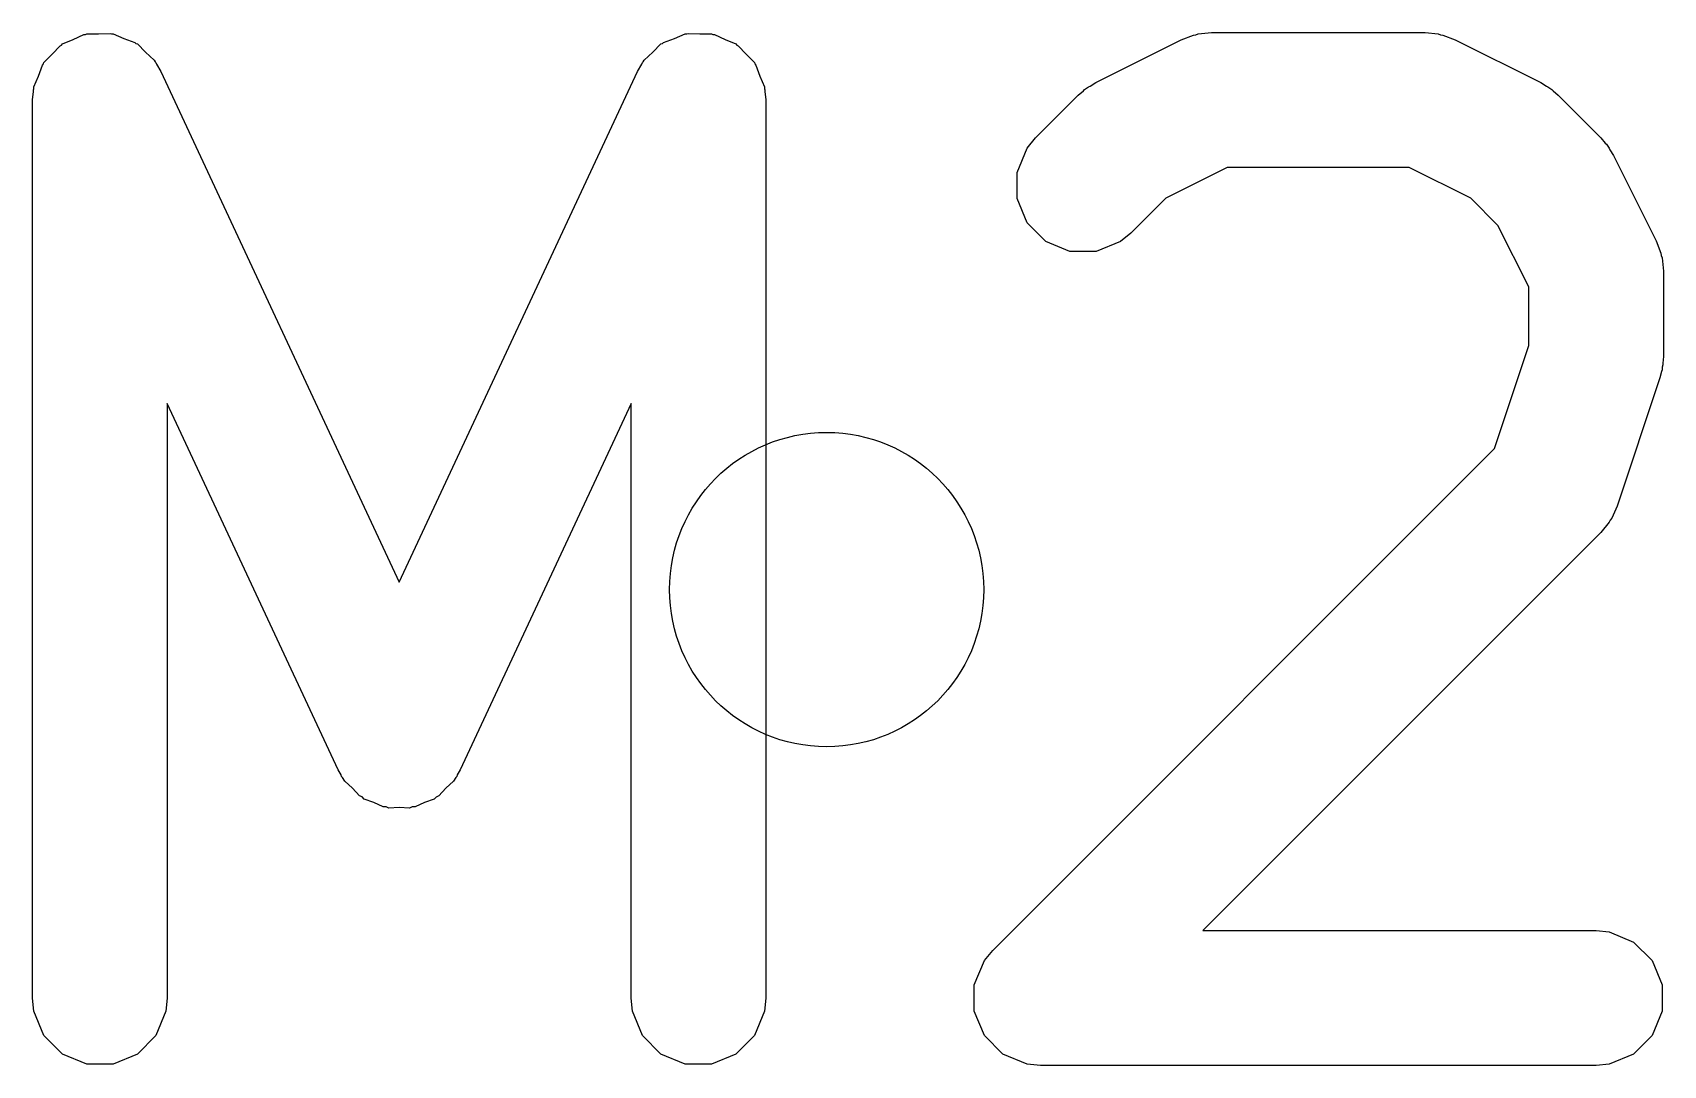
# Model space of a CAD drawing. Extents: x 4.49 to 6.23, y -5.3 to -3.51.
# Drawn here: x 6.1203 to 6.1918, y -3.5516 to -3.5063 of the extents above; entities that cross this region are included whole.
import ezdxf

# ---------------------------------------------------------------- set-up
doc = ezdxf.new("R2010")
doc.units = 0
doc.header["$MEASUREMENT"] = 0
doc.layers.add('BLACK', color=7, linetype='CONTINUOUS')

msp = doc.modelspace()

# ---------------------------------------------------------------- linework, layer by layer
at = {"layer": 'BLACK', "linetype": 'CONTINUOUS'}
for p, q in [((6.121607, -3.50679), (6.12208, -3.506594)), ((6.12208, -3.506594), (6.122544, -3.506377)), ((6.122544, -3.506377), (6.12261, -3.506374)), ((6.12261, -3.506374), (6.122671, -3.506349)), ((6.122671, -3.506349), (6.123184, -3.506349)), ((6.123184, -3.506349), (6.123695, -3.506326)), ((6.123695, -3.506326), (6.123757, -3.506349)), ((6.123757, -3.506349), (6.123823, -3.506349)), ((6.123823, -3.506349), (6.124297, -3.506545)), ((6.124297, -3.506545), (6.124778, -3.50672)), ((6.124778, -3.50672), (6.124827, -3.506764)), ((6.147914, -3.506765), (6.147963, -3.50672)), ((6.147963, -3.50672), (6.148445, -3.506545)), ((6.148445, -3.506545), (6.148918, -3.506349)), ((6.148918, -3.506349), (6.148984, -3.506349)), ((6.148984, -3.506349), (6.149045, -3.506326)), ((6.149045, -3.506326), (6.149558, -3.506349)), ((6.149558, -3.506349), (6.15007, -3.506349)), ((6.15007, -3.506349), (6.150131, -3.506374)), ((6.150131, -3.506374), (6.150196, -3.506377)), ((6.150196, -3.506377), (6.150661, -3.506594)), ((6.150661, -3.506594), (6.151134, -3.50679)), ((6.166921, -3.508479), (6.17067, -3.506604)), ((6.17067, -3.506604), (6.171211, -3.506397)), ((6.171211, -3.506397), (6.171317, -3.506389)), ((6.171317, -3.506389), (6.171415, -3.506349)), ((6.171415, -3.506349), (6.171991, -3.506292)), ((6.171991, -3.506292), (6.181365, -3.506292)), ((6.181365, -3.506292), (6.181941, -3.506349)), ((6.181941, -3.506349), (6.182039, -3.506389)), ((6.182039, -3.506389), (6.182145, -3.506397)), ((6.182145, -3.506397), (6.182685, -3.506604)), ((6.182685, -3.506604), (6.186435, -3.508479)), ((6.120792, -3.507604), (6.121154, -3.507242)), ((6.121154, -3.507242), (6.1215, -3.506864)), ((6.1215, -3.506864), (6.12156, -3.506836)), ((6.12156, -3.506836), (6.121607, -3.50679)), ((6.124827, -3.506764), (6.124888, -3.50679)), ((6.124888, -3.50679), (6.12525, -3.507152)), ((6.12525, -3.507152), (6.125628, -3.507498)), ((6.147113, -3.507498), (6.147491, -3.507152)), ((6.147491, -3.507152), (6.147853, -3.50679)), ((6.147853, -3.50679), (6.147914, -3.506765)), ((6.151134, -3.50679), (6.151181, -3.506836)), ((6.151181, -3.506836), (6.15124, -3.506864)), ((6.15124, -3.506864), (6.151587, -3.507242)), ((6.151587, -3.507242), (6.151949, -3.507604)), ((6.120547, -3.508195), (6.120722, -3.507714)), ((6.120722, -3.507714), (6.120767, -3.507665)), ((6.120767, -3.507665), (6.120792, -3.507604)), ((6.125628, -3.507498), (6.125674, -3.507576)), ((6.125674, -3.507576), (6.125702, -3.507604)), ((6.125702, -3.507604), (6.125729, -3.507669)), ((6.125729, -3.507669), (6.125923, -3.507996)), ((6.125923, -3.507996), (6.13637, -3.530384)), ((6.13637, -3.530384), (6.146818, -3.507996)), ((6.146818, -3.507996), (6.147012, -3.507669)), ((6.147012, -3.507669), (6.147039, -3.507604)), ((6.147039, -3.507604), (6.147067, -3.507576)), ((6.147067, -3.507576), (6.147113, -3.507498)), ((6.151949, -3.507604), (6.151974, -3.507665)), ((6.151974, -3.507665), (6.152019, -3.507714)), ((6.152019, -3.507714), (6.152194, -3.508195)), ((6.120294, -3.509245), (6.120332, -3.508866)), ((6.120329, -3.508796), (6.120342, -3.508759)), ((6.120332, -3.508866), (6.120329, -3.508796)), ((6.120342, -3.508759), (6.120351, -3.508669)), ((6.120351, -3.508669), (6.120547, -3.508195)), ((6.152194, -3.508195), (6.15239, -3.508669)), ((6.15239, -3.508669), (6.152399, -3.508759)), ((6.152399, -3.508759), (6.152412, -3.508796)), ((6.152412, -3.508796), (6.152409, -3.508866)), ((6.152409, -3.508866), (6.152447, -3.509245)), ((6.166154, -3.509032), (6.16638, -3.508846)), ((6.16638, -3.508846), (6.166431, -3.508787)), ((6.166431, -3.508787), (6.16652, -3.508731)), ((6.16652, -3.508731), (6.166601, -3.508664)), ((6.166601, -3.508664), (6.166673, -3.508635)), ((6.166673, -3.508635), (6.166921, -3.508479)), ((6.186435, -3.508479), (6.186683, -3.508635)), ((6.186683, -3.508635), (6.186755, -3.508664)), ((6.186755, -3.508664), (6.186836, -3.508731)), ((6.186836, -3.508731), (6.186925, -3.508787)), ((6.186925, -3.508787), (6.186976, -3.508846)), ((6.186976, -3.508846), (6.187202, -3.509032)), ((6.120294, -3.548615), (6.120294, -3.509245)), ((6.152447, -3.509245), (6.152447, -3.548615)), ((6.164279, -3.510906), (6.166154, -3.509032)), ((6.187202, -3.509032), (6.189077, -3.510906)), ((6.163912, -3.511354), (6.164279, -3.510906)), ((6.189077, -3.510906), (6.189263, -3.511133)), ((6.163471, -3.512418), (6.163912, -3.511354)), ((6.189263, -3.511133), (6.189322, -3.511184)), ((6.189322, -3.511184), (6.189378, -3.511273)), ((6.189378, -3.511273), (6.189444, -3.511354)), ((6.189444, -3.511354), (6.189474, -3.511426)), ((6.189474, -3.511426), (6.18963, -3.511674)), ((6.18963, -3.511674), (6.191505, -3.515423)), ((6.163471, -3.51357), (6.163471, -3.512418)), ((6.172688, -3.512198), (6.169991, -3.513546)), ((6.180668, -3.512198), (6.172688, -3.512198)), ((6.183365, -3.513546), (6.180668, -3.512198)), ((6.163912, -3.514635), (6.163471, -3.51357)), ((6.169991, -3.513546), (6.168455, -3.515082)), ((6.184562, -3.514743), (6.183365, -3.513546)), ((6.164726, -3.515449), (6.163912, -3.514635)), ((6.168455, -3.515082), (6.168007, -3.515449)), ((6.185911, -3.517441), (6.184562, -3.514743)), ((6.165791, -3.51589), (6.164726, -3.515449)), ((6.166943, -3.51589), (6.165791, -3.51589)), ((6.168007, -3.515449), (6.166943, -3.51589)), ((6.191505, -3.515423), (6.191712, -3.515964)), ((6.191712, -3.515964), (6.191719, -3.51607)), ((6.191719, -3.51607), (6.19176, -3.516168)), ((6.19176, -3.516168), (6.191817, -3.516744)), ((6.191817, -3.516744), (6.191817, -3.520493)), ((6.185911, -3.520014), (6.185911, -3.517441)), ((6.184408, -3.524523), (6.185911, -3.520014)), ((6.19177, -3.520965), (6.19176, -3.521069)), ((6.191793, -3.520863), (6.19177, -3.520965)), ((6.191817, -3.520493), (6.191788, -3.520785)), ((6.191788, -3.520785), (6.191793, -3.520863)), ((6.191665, -3.521427), (6.18979, -3.527051)), ((6.19173, -3.521142), (6.191665, -3.521427)), ((6.19176, -3.521069), (6.19173, -3.521142)), ((6.133695, -3.538615), (6.1262, -3.522555)), ((6.1262, -3.522555), (6.1262, -3.548615)), ((6.146541, -3.522555), (6.139046, -3.538615)), ((6.146541, -3.548615), (6.146541, -3.522555)), ((6.162404, -3.546527), (6.184408, -3.524523)), ((6.18979, -3.527051), (6.189554, -3.52758)), ((6.189444, -3.527758), (6.189077, -3.528206)), ((6.189485, -3.52766), (6.189444, -3.527758)), ((6.189554, -3.52758), (6.189485, -3.52766)), ((6.189077, -3.528206), (6.171621, -3.545662)), ((6.13382, -3.538826), (6.133695, -3.538615)), ((6.133846, -3.538897), (6.13382, -3.538826)), ((6.133892, -3.538948), (6.133846, -3.538897)), ((6.138895, -3.538897), (6.138849, -3.538948)), ((6.138921, -3.538826), (6.138895, -3.538897)), ((6.139046, -3.538615), (6.138921, -3.538826)), ((6.13399, -3.539113), (6.133892, -3.538948)), ((6.134321, -3.539416), (6.13399, -3.539113)), ((6.134624, -3.539747), (6.134321, -3.539416)), ((6.13842, -3.539416), (6.138117, -3.539747)), ((6.138751, -3.539113), (6.13842, -3.539416)), ((6.138849, -3.538948), (6.138751, -3.539113)), ((6.134743, -3.539802), (6.134624, -3.539747)), ((6.134839, -3.539891), (6.134743, -3.539802)), ((6.135261, -3.540044), (6.134839, -3.539891)), ((6.135668, -3.540234), (6.135261, -3.540044)), ((6.135799, -3.54024), (6.135668, -3.540234)), ((6.135922, -3.540285), (6.135799, -3.54024)), ((6.136371, -3.540265), (6.135922, -3.540285)), ((6.136819, -3.540285), (6.136371, -3.540265)), ((6.136942, -3.54024), (6.136819, -3.540285)), ((6.137073, -3.540234), (6.136942, -3.54024)), ((6.13748, -3.540044), (6.137073, -3.540234)), ((6.137901, -3.539891), (6.13748, -3.540044)), ((6.137998, -3.539803), (6.137901, -3.539891)), ((6.138117, -3.539747), (6.137998, -3.539803)), ((6.171621, -3.545662), (6.188864, -3.545662)), ((6.188864, -3.545662), (6.18944, -3.545719)), ((6.18944, -3.545719), (6.190504, -3.54616)), ((6.162037, -3.546974), (6.162404, -3.546527)), ((6.190504, -3.54616), (6.191319, -3.546974)), ((6.161596, -3.548039), (6.162037, -3.546974)), ((6.191319, -3.546974), (6.19176, -3.548039)), ((6.161596, -3.549191), (6.161596, -3.548039)), ((6.19176, -3.548039), (6.19176, -3.549191)), ((6.120351, -3.549191), (6.120294, -3.548615)), ((6.1262, -3.548615), (6.126143, -3.549191)), ((6.146598, -3.549191), (6.146541, -3.548615)), ((6.152447, -3.548615), (6.15239, -3.549191)), ((6.120792, -3.550255), (6.120351, -3.549191)), ((6.126143, -3.549191), (6.125702, -3.550255)), ((6.147039, -3.550255), (6.146598, -3.549191)), ((6.15239, -3.549191), (6.151949, -3.550255)), ((6.162037, -3.550255), (6.161596, -3.549191)), ((6.19176, -3.549191), (6.191319, -3.550255)), ((6.121607, -3.55107), (6.120792, -3.550255)), ((6.125702, -3.550255), (6.124888, -3.55107)), ((6.147853, -3.55107), (6.147039, -3.550255)), ((6.151949, -3.550255), (6.151134, -3.55107)), ((6.162851, -3.55107), (6.162037, -3.550255)), ((6.191319, -3.550255), (6.190504, -3.55107)), ((6.122671, -3.551511), (6.121607, -3.55107)), ((6.124888, -3.55107), (6.123823, -3.551511)), ((6.148918, -3.551511), (6.147853, -3.55107)), ((6.151134, -3.55107), (6.15007, -3.551511)), ((6.163916, -3.551511), (6.162851, -3.55107)), ((6.190504, -3.55107), (6.18944, -3.551511)), ((6.123823, -3.551511), (6.122671, -3.551511)), ((6.15007, -3.551511), (6.148918, -3.551511)), ((6.164492, -3.551568), (6.163916, -3.551511)), ((6.188864, -3.551568), (6.164492, -3.551568)), ((6.18944, -3.551511), (6.188864, -3.551568))]:
    msp.add_line(p, q, dxfattribs=at)
at = {"layer": 'BLACK'}
msp.add_circle((6.155118, -3.530709), 0.00689, dxfattribs=at)

doc.saveas('drawing.dxf')
